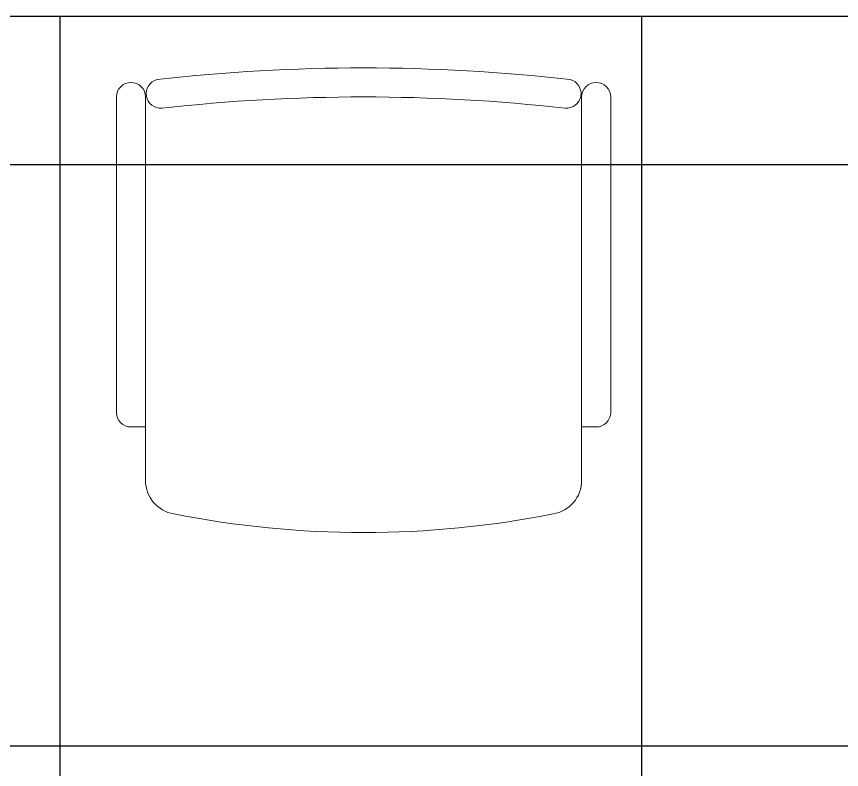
# Model space of a CAD drawing. Header units: inches. Extents: x -246178 to 57169, y -29325 to 19878.
# Drawn here: x 32955 to 33806, y -3624 to -2847 of the extents above; entities that cross this region are included whole.
import ezdxf

# ---------------------------------------------------------------- set-up
doc = ezdxf.new("R2010")
doc.units = ezdxf.units.IN
doc.header["$LTSCALE"] = 25
doc.header["$MEASUREMENT"] = 0
doc.linetypes.add('DASHDOT', pattern=[25.4, 12.7, -6.35, 0, -6.35])
doc.layers.add('00-Ground Floor$0$False Ceiling', color=251, linetype='Continuous')
for name, color, linetype, lineweight in [('00-Ground Floor$0$LOADING', 253, 'Continuous', 5), ('00-Ground Floor$0$Walls', 251, 'Continuous', 5), ('E-LITE-CLNG-CNDT', 6, 'DASHDOT', 35)]:
    doc.layers.add(name, color=color, linetype=linetype, lineweight=lineweight)

# ---------------------------------------------------------------- blocks, each defined once
blk = doc.blocks.new('00-Ground Floor$0$GF21016-P')
at = {"layer": '00-Ground Floor$0$LOADING', "extrusion": (-1.24384e-09, -1.20261e-09, -1)}
for p, q in [((0.01278, 0.01793), (0.01278, 0.41365)), ((0.46278, 0.01793), (0.46278, 0.41365)), ((-0.00222, 0.35848), (0.01278, 0.35848)), ((0.47778, 0.35848), (0.46278, 0.35848)), ((-0.01722, 0.01793), (-0.01722, 0.34348)), ((0.49278, 0.01793), (0.49278, 0.34348)), ((0.47778, 0.00293), (0.47778, 0.00293))]:
    blk.add_line(p, q, dxfattribs=at)
for centre, radius, start, end in [((-0.23778, -0.5362), 1.00364, 78.75684, 101.24316), ((-0.04778, 0.41365), 0.035, 0, 80.65572), ((-0.42778, 0.41365), 0.035, 99.34428, 180), ((0.00222, 0.34348), 0.015, 0, 90), ((-0.47778, 0.34348), 0.015, 90, 180), ((-0.02845, 0.01455), 0.01501, 284.3864, 95.52091), ((-0.23778, 1.89282), 1.8749, 263.6341, 276.3659), ((-0.4471, 0.01455), 0.01501, 84.47909, 255.6136), ((0.00222, 0.01793), 0.015, 270, 0), ((0.00222, 0.01793), 0.015, 180, 270), ((-0.47778, 0.01793), 0.015, 270, 0), ((-0.47778, 0.01793), 0.015, 180, 270), ((-0.23778, 1.87344), 1.8855, 263.51186, 276.48814)]:
    blk.add_arc(centre, radius, start, end, dxfattribs=at)
blk = doc.blocks.new('00-Ground Floor$0$A$Ce9e1c4c3')
at = {"layer": '00-Ground Floor$0$False Ceiling', "color": 254}
blk.add_line((-64050.49, -2847.43, 0), (-68550.49, -2847.43, 0), dxfattribs=at)
at = {"layer": '00-Ground Floor$0$False Ceiling', "color": 254, "linetype": 'Continuous'}
for p, q in [((-67000, -6967.43), (-67000, -2847.43)), ((-66400, -6967.43), (-66400, -2847.43)), ((-68550.49, -3000), (-64050.49, -3000)), ((-68550.49, -3600), (-64050.49, -3600))]:
    blk.add_line(p, q, dxfattribs=at)
blk = doc.blocks.new('00-Ground Floor')
at = {"layer": '00-Ground Floor$0$Walls'}
blk.add_line((35949.51, -2847.43, 0), (31449.51, -2847.43, 0), dxfattribs=at)
at = {"layer": '00-Ground Floor$0$False Ceiling', "color": 254}
blk.add_blockref('00-Ground Floor$0$A$Ce9e1c4c3', (100000, 0), dxfattribs=at)
at = {"layer": '00-Ground Floor$0$LOADING', "color": 1, "extrusion": (-2.67576e-11, -2.24019e-05, 1), "xscale": 1000.000000000002, "yscale": 1000.000000000002, "zscale": -1000.000000000002, "rotation": 179.9999748876469}
blk.add_blockref('00-Ground Floor$0$GF21016-P', (33550.86, -2912.52, 0.07), dxfattribs=at)

msp = doc.modelspace()

# ---------------------------------------------------------------- block references
at = {"layer": 'E-LITE-CLNG-CNDT'}
msp.add_blockref('00-Ground Floor', (0, 0), dxfattribs=at)

doc.saveas('drawing.dxf')
